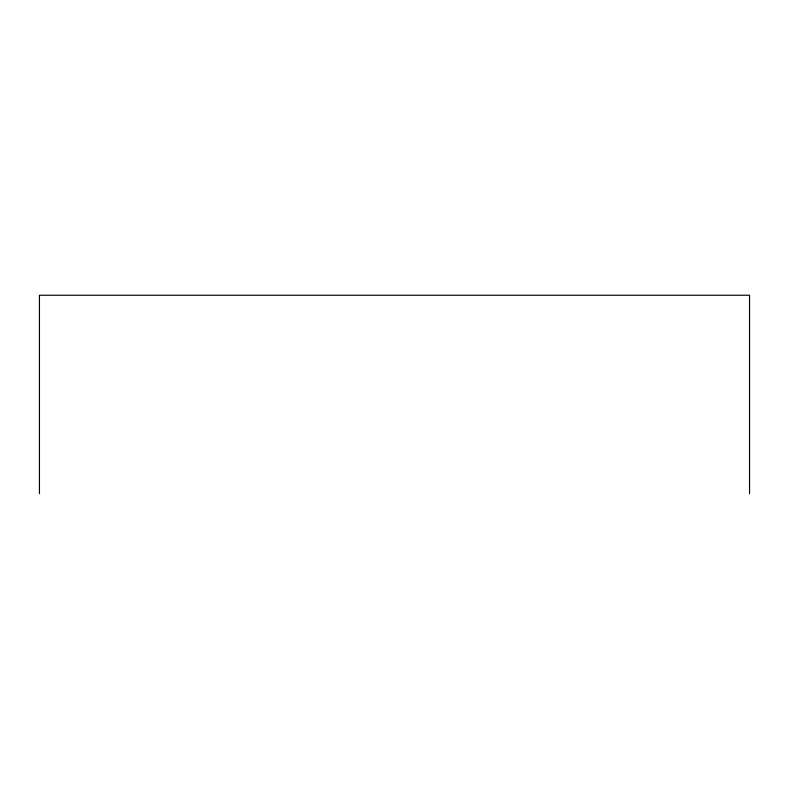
<?xml version="1.0" encoding="UTF-8"?>
<svg xmlns="http://www.w3.org/2000/svg" width="789" height="789" viewBox="0 0 789 789"><rect width="100%" height="100%" fill="white"/><g stroke="black" fill="none" stroke-linecap="round" stroke-linejoin="round"><path stroke-width="1.18" d="M749.55 493.766L749.55 295.234L39.45 295.234L39.45 493.766"/></g></svg>
